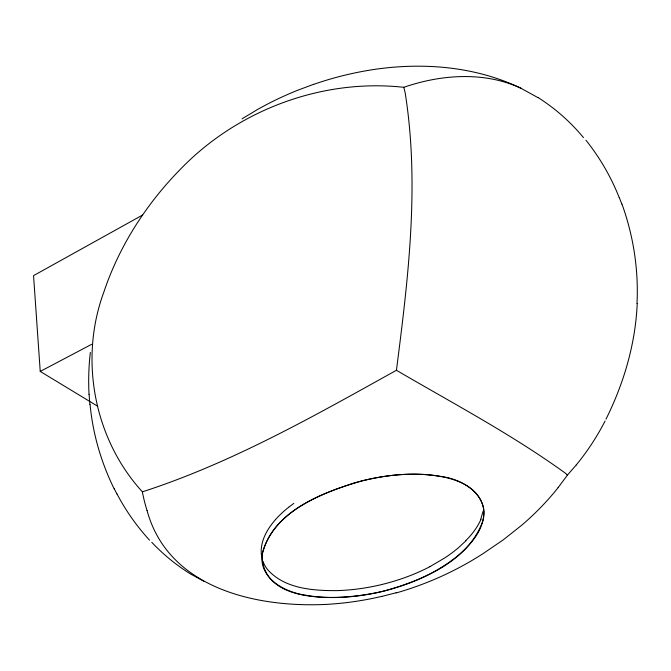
<?xml version="1.0" encoding="UTF-8"?>
<svg xmlns="http://www.w3.org/2000/svg" width="671" height="671" viewBox="0 0 671 671"><rect width="100%" height="100%" fill="white"/><g stroke="black" fill="none" stroke-linecap="round" stroke-linejoin="round"><path stroke-width="1.01" d="M637.215 303.485C635.504 343.728 623.921 383.2 605.997 419.149M262.093 554.707C262.034 606.777 344.24 599.681 378.335 592.35C406.861 585.959 434.699 574.451 457.538 555.949C470.723 544.877 484.076 529.981 483.825 511.671A35.144 31.462 12.3 0 0 483.321 507.335C477.073 482.072 446.693 476.058 424.399 474.498C400.52 473.089 376.523 476.561 353.592 483.154C317.349 494.871 272.736 513.172 262.21 553.76M177.991 171.717C145.053 205.98 118.876 247.045 103.795 292.237C79.019 359.379 93.999 438.935 142.386 491.835C231.973 462.873 314.473 415.81 396.435 370.275C408.161 278.725 419.794 184.97 405.209 93.101A120.537 116.058 61.4 0 0 404.613 90.501L403.774 87.305C321.032 78.205 235.446 110.891 178.452 171.306M482.994 511.52L480.755 519.203M576.272 464.928L567.473 475.06L558.138 487.582M275.496 519.614C267.15 529.1 260.088 541.338 261.338 554.405M465.926 540.784L458.503 547.695A155.295 141.623 20.4 0 1 444.915 557.827L429.994 566.626M288.622 507.284L293.789 503.393M242.021 118.851L257.278 109.641A339.392 314.842 13 0 1 297.815 90.208L313.634 84.303M142.629 215.014L33.55 275.63L40.235 371.432L97.37 406.064M40.235 371.432L91.751 344.273M403.774 87.305L407.196 86.148A204.11 195.63 4.7 0 1 427.494 80.671C458.108 74.062 491.323 74.682 520.159 87.884M396.075 592.761L381.841 596.418M521.585 88.555C476.989 66.899 425.699 62.336 377.027 69.038A326.819 304.223 13.2 0 0 313.659 84.378M520.369 87.96L537.949 97.622M203.816 581.262L191.604 574.519M396.435 370.275C453.269 403.531 511.856 434.481 565.301 473.13A41.661 37.274 5.9 0 1 567.054 474.649M567.045 474.649L567.473 475.06M116.989 494.091L114.229 488.756M619.283 197.484L621.816 204.034M147.041 510.472C168.253 588.433 256.137 607.842 326.509 604.386A326.081 305.909 32.9 0 0 381.816 596.36M142.386 491.835L142.906 494.602A170.702 153.315 22.9 0 0 147.05 510.472M89.889 404.596L89.075 394.271M481.015 519.304A82.424 74.313 15.5 0 1 465.733 540.616M430.002 566.634A212.145 195.404 24.5 0 1 404.663 577.681C383.024 585.414 360.176 589.884 337.194 590.623C313.005 590.765 284.655 588.844 267.544 569.528A31.118 27.301 22.4 0 1 262.864 561.149M396.158 592.954A351.252 330.686 35.5 0 0 483.523 553.315L503.166 539.912L521.921 525.058A306.999 288.949 29.6 0 0 558.171 487.607M114.137 488.782A262.218 241.644 21.8 0 1 90.073 404.596M149.541 540.18A215.844 197.148 24.8 0 1 117.081 494.066M191.545 574.602A178.419 161.443 26.1 0 1 151.755 542.269M89.033 394.271A286.752 264.76 19.5 0 1 90.333 352.451M275.471 519.589A123.447 107.612 17.3 0 1 288.639 507.301M605.066 421.019A272.451 258.377 24 0 1 576.28 464.936M621.942 203.992A270.807 258.142 23.9 0 1 637.005 303.485M585.951 140.214A227.452 218.276 17.5 0 1 619.174 197.526M538.025 97.513A191.805 185.246 11.8 0 1 583.485 137.63M262.025 555.378C259.752 579.165 285.485 592.35 305.624 595.202C332.002 599.882 359.211 597.131 385.062 590.757C423.367 579.845 468.417 561.224 482.877 520.855C489.78 495.408 462.227 478.7 440.428 476.427C414.426 471.931 387.653 474.573 362.164 480.839C323.414 492.053 271.73 511.034 262.025 555.378"/></g></svg>
